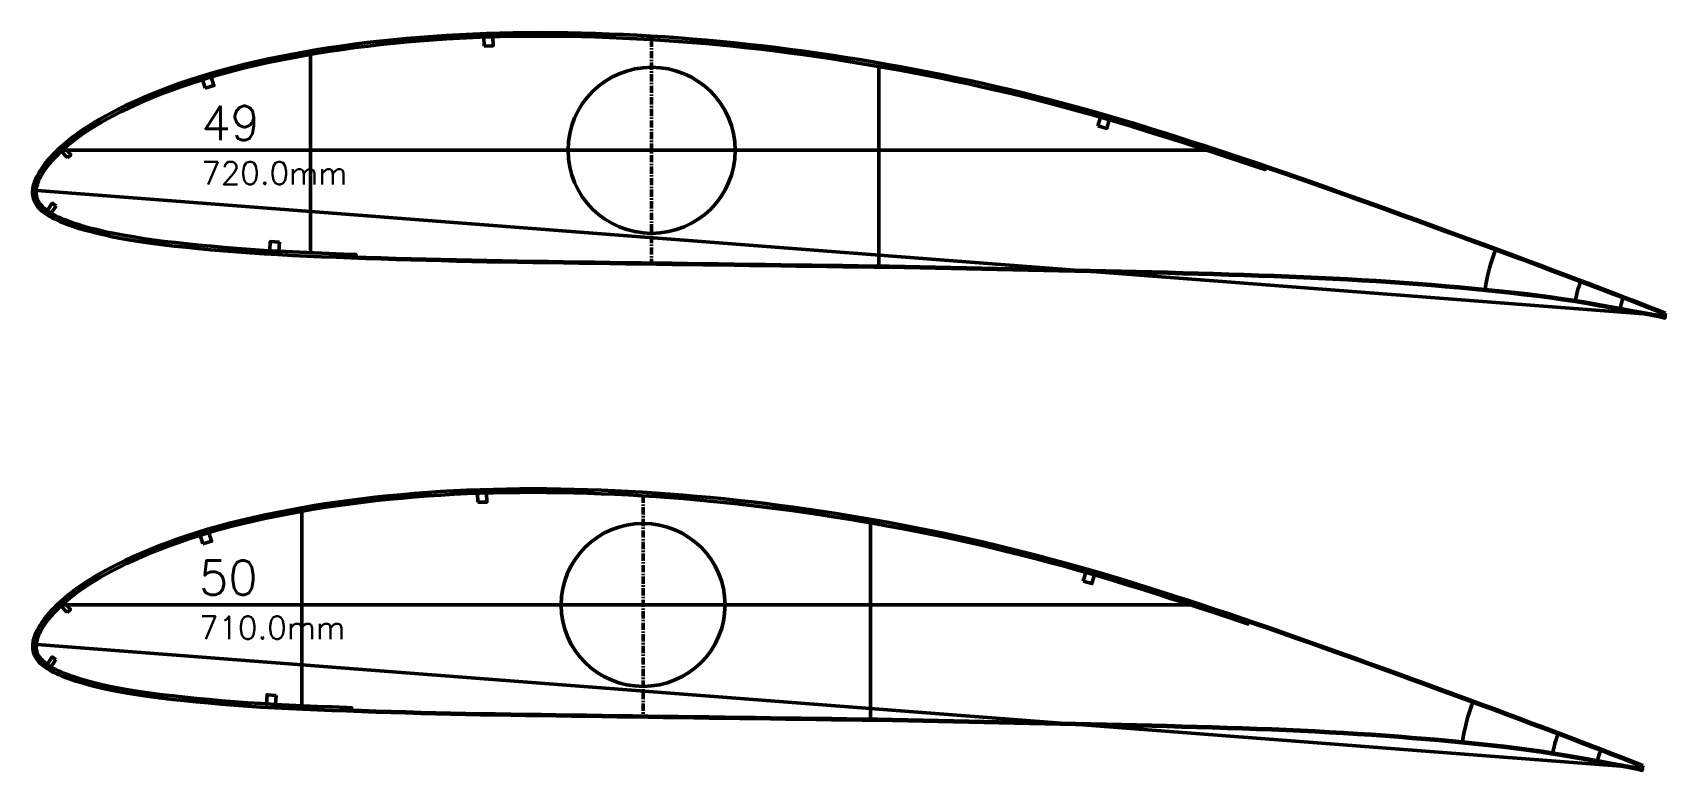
# Model space of a CAD drawing. Header units: metres. Extents: x -3 to 1074, y -15727 to -22.
# Drawn here: x -2 to 716, y -10173 to -9848 of the extents above; entities that cross this region are included whole.
import ezdxf
from ezdxf.enums import TextEntityAlignment as Align

# ---------------------------------------------------------------- set-up
doc = ezdxf.new("R2010")
doc.units = ezdxf.units.M
doc.linetypes.add('CENTER', pattern=[5.08, 3.175, -0.635, 0.635, -0.635])
for name, color, linetype, lineweight in [('FoilLayer', 7, 'Continuous', 50), ('StringerLayer', 7, 'Continuous', 50), ('SubLayer', 7, 'Continuous', 50), ('TextLayer', 7, 'Continuous', 50)]:
    doc.layers.add(name, color=color, linetype=linetype, lineweight=lineweight)
doc.styles.add('MSゴシック', font='romans')

msp = doc.modelspace()

# ---------------------------------------------------------------- linework, layer by layer
at = {"layer": 'FoilLayer'}
for points in [[(715.82, -9971.65), (713.67, -9970.78), (710.23, -9969.44), (706.5, -9967.97), (702.42, -9966.38), (697.98, -9964.69), (693.2, -9962.86), (688.14, -9960.93), (682.84, -9958.9), (677.39, -9956.83), (671.89, -9954.75), (666.35, -9952.7), (660.73, -9950.58), (655.04, -9948.42), (649.26, -9946.27), (643.37, -9944.09), (637.4, -9941.91), (631.3, -9939.67), (625.11, -9937.41), (618.85, -9935.12), (612.54, -9932.82), (606.22, -9930.51), (599.89, -9928.2), (593.56, -9925.91), (587.23, -9923.62), (580.91, -9921.35), (574.6, -9919.09), (568.32, -9916.85), (562.06, -9914.63), (555.81, -9912.44), (549.56, -9910.27), (543.34, -9908.12), (537.12, -9905.99), (530.93, -9903.9), (524.73, -9901.83), (518.55, -9899.78), (512.36, -9897.76), (506.18, -9895.77), (500.01, -9893.79), (493.88, -9891.85), (487.79, -9889.96), (481.74, -9888.1), (475.72, -9886.3), (469.72, -9884.54), (463.72, -9882.83), (457.74, -9881.16), (451.76, -9879.53), (445.78, -9877.95), (439.81, -9876.41), (433.84, -9874.92), (427.85, -9873.46), (421.86, -9872.05), (415.85, -9870.68), (409.83, -9869.35), (403.8, -9868.06), (397.76, -9866.81), (391.71, -9865.6), (385.65, -9864.43), (379.56, -9863.3), (373.46, -9862.2), (367.34, -9861.14), (361.22, -9860.11), (355.1, -9859.13), (348.98, -9858.18), (342.86, -9857.28), (336.75, -9856.41), (330.64, -9855.59), (324.53, -9854.81), (318.43, -9854.07), (312.33, -9853.38), (306.23, -9852.73), (300.13, -9852.12), (294.04, -9851.56), (287.94, -9851.04), (281.85, -9850.56), (275.75, -9850.14), (269.64, -9849.75), (263.54, -9849.4), (257.45, -9849.1), (251.36, -9848.85), (245.28, -9848.63), (239.2, -9848.47), (233.14, -9848.35), (227.1, -9848.27), (221.07, -9848.23), (215.09, -9848.25), (209.14, -9848.31), (203.23, -9848.43), (197.34, -9848.61), (191.45, -9848.84), (185.57, -9849.13), (179.7, -9849.47), (173.85, -9849.87), (168.02, -9850.31), (162.21, -9850.81), (156.43, -9851.37), (150.68, -9851.97), (144.96, -9852.63), (139.29, -9853.35), (133.65, -9854.12), (128.07, -9854.95), (122.53, -9855.84), (117.03, -9856.79), (111.57, -9857.8), (106.18, -9858.85), (100.89, -9859.94), (95.7, -9861.08), (90.61, -9862.28), (85.63, -9863.54), (80.74, -9864.86), (75.96, -9866.23), (71.27, -9867.66), (66.71, -9869.14), (62.27, -9870.66), (57.96, -9872.22), (53.81, -9873.81), (49.81, -9875.41), (45.99, -9877.02), (42.38, -9878.61), (38.96, -9880.2), (35.75, -9881.76), (32.74, -9883.31), (29.93, -9884.83), (27.31, -9886.32), (24.86, -9887.77), (22.6, -9889.17), (20.5, -9890.54), (18.55, -9891.86), (16.75, -9893.15), (15.08, -9894.41), (13.54, -9895.63), (12.11, -9896.82), (10.78, -9897.97), (9.54, -9899.09), (8.4, -9900.17), (7.34, -9901.23), (6.35, -9902.26), (5.44, -9903.26), (4.59, -9904.24), (3.81, -9905.2), (3.08, -9906.13), (2.41, -9907.05), (1.79, -9907.94), (1.21, -9908.82), (0.67, -9909.67), (0.19, -9910.51), (-0.24, -9911.34), (-0.63, -9912.16), (-0.99, -9912.96), (-1.3, -9913.75), (-1.55, -9914.53), (-1.76, -9915.3), (-1.93, -9916.06), (-2.06, -9916.8), (-2.15, -9917.54), (-2.19, -9918.26), (-2.19, -9919), (-2.13, -9919.74), (-2, -9920.49), (-1.8, -9921.23), (-1.54, -9921.97), (-1.22, -9922.7), (-0.84, -9923.42), (-0.38, -9924.12), (0.13, -9924.81), (0.71, -9925.47), (1.34, -9926.12), (2.03, -9926.75), (2.77, -9927.37), (3.58, -9927.97), (4.44, -9928.54), (5.37, -9929.11), (6.36, -9929.65), (7.41, -9930.19), (8.54, -9930.72), (9.73, -9931.26), (11, -9931.79), (12.35, -9932.34), (13.8, -9932.88), (15.34, -9933.43), (16.99, -9933.98), (18.77, -9934.52), (20.69, -9935.08), (22.75, -9935.64), (24.98, -9936.22), (27.39, -9936.81), (29.99, -9937.4), (32.82, -9938), (35.89, -9938.59), (39.22, -9939.18), (42.84, -9939.77), (46.76, -9940.37), (50.97, -9940.97), (55.46, -9941.55), (60.25, -9942.12), (65.31, -9942.67), (70.63, -9943.21), (76.16, -9943.74), (81.85, -9944.24), (87.65, -9944.72), (93.55, -9945.15), (99.56, -9945.54), (105.7, -9945.89), (111.95, -9946.21), (118.29, -9946.51), (124.71, -9946.79), (131.21, -9947.06), (137.78, -9947.31), (144.37, -9947.56), (150.97, -9947.79), (157.57, -9948.01), (164.18, -9948.2), (170.83, -9948.38), (177.51, -9948.54), (184.2, -9948.7), (190.88, -9948.85), (197.55, -9948.99), (204.24, -9949.1), (210.96, -9949.2), (217.71, -9949.3), (224.48, -9949.4), (231.26, -9949.5), (238.05, -9949.6), (244.85, -9949.7), (251.68, -9949.79), (258.5, -9949.88), (265.33, -9949.97), (272.16, -9950.07), (278.99, -9950.17), (285.81, -9950.27), (292.64, -9950.36), (299.46, -9950.45), (306.29, -9950.54), (313.12, -9950.64), (319.95, -9950.73), (326.78, -9950.83), (333.6, -9950.92), (340.43, -9951.01), (347.26, -9951.1), (354.07, -9951.19), (360.88, -9951.28), (367.69, -9951.38), (374.49, -9951.48), (381.29, -9951.59), (388.09, -9951.71), (394.87, -9951.83), (401.65, -9951.96), (408.43, -9952.1), (415.22, -9952.25), (422.03, -9952.4), (428.85, -9952.55), (435.66, -9952.7), (442.48, -9952.84), (449.29, -9952.99), (456.09, -9953.14), (462.9, -9953.3), (469.71, -9953.46), (476.51, -9953.62), (483.29, -9953.78), (490.06, -9953.94), (496.82, -9954.12), (503.57, -9954.3), (510.34, -9954.5), (517.09, -9954.69), (523.82, -9954.89), (530.49, -9955.09), (537.11, -9955.31), (543.71, -9955.55), (550.28, -9955.8), (556.78, -9956.06), (563.22, -9956.34), (569.62, -9956.67), (576, -9957.02), (582.37, -9957.39), (588.67, -9957.75), (594.85, -9958.12), (600.91, -9958.54), (606.95, -9959.03), (612.99, -9959.53), (618.97, -9960), (624.86, -9960.52), (630.73, -9961.11), (636.59, -9961.69), (642.38, -9962.24), (648.08, -9962.83), (653.76, -9963.51), (659.47, -9964.24), (665.15, -9964.97), (670.68, -9965.71), (676.09, -9966.55), (681.48, -9967.44), (686.76, -9968.35), (691.87, -9969.24), (696.72, -9970.12), (701.32, -9970.99), (705.63, -9971.81), (709.64, -9972.59), (713.32, -9973.32), (715.6, -9973.8)], [(715.65, -9972.07), (713.51, -9971.2), (710.06, -9969.86), (706.33, -9968.39), (702.26, -9966.8), (697.82, -9965.11), (693.04, -9963.28), (687.98, -9961.35), (682.68, -9959.33), (677.24, -9957.25), (671.74, -9955.17), (666.19, -9953.12), (660.57, -9951), (654.88, -9948.84), (649.1, -9946.69), (643.22, -9944.52), (637.24, -9942.33), (631.15, -9940.09), (624.96, -9937.83), (618.7, -9935.54), (612.39, -9933.24), (606.06, -9930.93), (599.73, -9928.63), (593.41, -9926.33), (587.08, -9924.05), (580.76, -9921.77), (574.45, -9919.51), (568.17, -9917.27), (561.91, -9915.06), (555.66, -9912.86), (549.42, -9910.69), (543.19, -9908.54), (540.11, -9907.49), (539.77, -9908.48), (536.64, -9907.41), (530.45, -9905.32), (524.26, -9903.25), (518.08, -9901.21), (511.9, -9899.19), (505.72, -9897.2), (499.56, -9895.22), (493.43, -9893.29), (487.36, -9891.39), (481.31, -9889.54), (475.3, -9887.74), (469.3, -9885.99), (463.32, -9884.28), (457.34, -9882.61), (451.37, -9880.98), (445.41, -9879.4), (439.45, -9877.86), (433.49, -9876.37), (427.51, -9874.92), (421.52, -9873.52), (415.53, -9872.15), (409.51, -9870.82), (403.5, -9869.53), (397.47, -9868.28), (391.43, -9867.07), (385.37, -9865.9), (379.3, -9864.77), (373.2, -9863.68), (367.1, -9862.62), (360.98, -9861.6), (354.87, -9860.61), (348.76, -9859.67), (342.65, -9858.76), (336.55, -9857.9), (330.45, -9857.08), (324.35, -9856.3), (318.26, -9855.56), (312.17, -9854.87), (306.08, -9854.22), (299.99, -9853.61), (293.91, -9853.05), (287.83, -9852.53), (281.74, -9852.06), (275.65, -9851.63), (269.56, -9851.25), (263.47, -9850.9), (257.38, -9850.6), (251.31, -9850.35), (245.24, -9850.13), (239.17, -9849.97), (233.12, -9849.85), (227.09, -9849.77), (221.08, -9849.73), (215.11, -9849.75), (209.17, -9849.81), (203.28, -9849.93), (197.4, -9850.11), (191.52, -9850.34), (185.65, -9850.63), (179.8, -9850.97), (173.96, -9851.36), (168.15, -9851.81), (162.35, -9852.31), (156.58, -9852.86), (150.85, -9853.46), (145.15, -9854.12), (139.49, -9854.84), (133.87, -9855.61), (128.3, -9856.43), (122.78, -9857.32), (117.3, -9858.27), (111.86, -9859.27), (106.48, -9860.32), (101.21, -9861.4), (96.04, -9862.54), (90.98, -9863.74), (86.02, -9864.99), (81.16, -9866.3), (76.39, -9867.67), (71.74, -9869.09), (67.19, -9870.56), (62.78, -9872.07), (58.5, -9873.62), (54.36, -9875.2), (50.39, -9876.8), (46.6, -9878.39), (43.01, -9879.97), (39.62, -9881.54), (36.44, -9883.1), (33.46, -9884.63), (30.67, -9886.14), (28.07, -9887.61), (25.65, -9889.04), (23.41, -9890.43), (21.34, -9891.78), (19.42, -9893.08), (17.65, -9894.35), (16.01, -9895.59), (14.5, -9896.79), (13.09, -9897.95), (11.79, -9899.08), (10.58, -9900.18), (9.46, -9901.24), (8.42, -9902.27), (7.46, -9903.27), (6.57, -9904.25), (5.75, -9905.2), (4.99, -9906.12), (4.29, -9907.02), (3.64, -9907.9), (3.04, -9908.77), (2.48, -9909.62), (1.97, -9910.41), (1.53, -9911.19), (1.12, -9911.99), (0.74, -9912.78), (0.41, -9913.5), (0.13, -9914.2), (-0.1, -9914.92), (-0.29, -9915.63), (-0.45, -9916.32), (-0.57, -9916.98), (-0.65, -9917.65), (-0.69, -9918.26), (-0.7, -9918.87), (-0.65, -9919.48), (-0.54, -9920.11), (-0.38, -9920.74), (-0.17, -9921.37), (0.1, -9922), (0.42, -9922.61), (0.81, -9923.22), (1.27, -9923.83), (1.78, -9924.43), (2.35, -9925.02), (2.98, -9925.6), (3.67, -9926.16), (4.41, -9926.72), (5.22, -9927.26), (6.09, -9927.79), (7.04, -9928.32), (8.06, -9928.84), (9.15, -9929.35), (10.31, -9929.88), (11.56, -9930.4), (12.88, -9930.93), (14.3, -9931.47), (15.81, -9932), (17.43, -9932.54), (19.19, -9933.08), (21.08, -9933.63), (23.13, -9934.19), (25.33, -9934.76), (27.72, -9935.35), (30.3, -9935.94), (33.1, -9936.52), (36.15, -9937.11), (39.46, -9937.69), (43.07, -9938.28), (46.97, -9938.88), (51.16, -9939.48), (55.64, -9940.06), (60.41, -9940.63), (65.46, -9941.18), (70.77, -9941.72), (76.29, -9942.24), (81.97, -9942.75), (87.76, -9943.22), (93.65, -9943.66), (99.65, -9944.04), (105.78, -9944.39), (112.02, -9944.71), (118.36, -9945.02), (124.77, -9945.3), (131.27, -9945.56), (137.83, -9945.81), (140.04, -9945.89), (140, -9946.94), (144.39, -9947.11), (150.99, -9947.34), (157.58, -9947.56), (164.2, -9947.75), (170.84, -9947.93), (177.52, -9948.09), (184.21, -9948.25), (190.89, -9948.4), (197.56, -9948.54), (204.25, -9948.65), (210.97, -9948.75), (217.72, -9948.85), (224.49, -9948.95), (231.27, -9949.05), (238.05, -9949.15), (244.86, -9949.25), (251.68, -9949.34), (258.51, -9949.43), (265.34, -9949.52), (272.17, -9949.62), (279, -9949.72), (285.82, -9949.82), (292.64, -9949.91), (299.47, -9950), (306.3, -9950.09), (313.13, -9950.19), (319.96, -9950.28), (326.78, -9950.38), (333.61, -9950.48), (340.44, -9950.56), (347.26, -9950.65), (354.08, -9950.74), (360.89, -9950.83), (367.7, -9950.93), (374.5, -9951.03), (381.3, -9951.14), (388.1, -9951.26), (394.88, -9951.38), (401.66, -9951.51), (408.44, -9951.65), (415.23, -9951.8), (422.04, -9951.95), (428.86, -9952.1), (435.67, -9952.25), (442.49, -9952.39), (449.3, -9952.54), (456.1, -9952.69), (462.91, -9952.85), (469.72, -9953.01), (476.52, -9953.17), (483.3, -9953.33), (490.07, -9953.49), (496.83, -9953.67), (503.59, -9953.85), (510.35, -9954.05), (517.11, -9954.24), (523.83, -9954.44), (530.5, -9954.64), (537.13, -9954.86), (543.73, -9955.1), (550.3, -9955.35), (556.8, -9955.61), (563.24, -9955.89), (569.64, -9956.22), (576.03, -9956.57), (582.39, -9956.94), (588.7, -9957.3), (594.89, -9957.67), (600.95, -9958.09), (606.99, -9958.58), (613.03, -9959.08), (619.01, -9959.56), (624.91, -9960.08), (630.78, -9960.66), (636.63, -9961.25), (642.42, -9961.79), (648.13, -9962.38), (653.81, -9963.06), (659.53, -9963.8), (665.21, -9964.53), (670.75, -9965.27), (676.17, -9966.11), (681.55, -9967), (686.84, -9967.91), (691.95, -9968.79), (696.81, -9969.68), (701.4, -9970.55), (705.72, -9971.36), (709.72, -9972.15), (713.41, -9972.88), (715.69, -9973.36)], [(705.87, -10170.66), (703.76, -10169.8), (700.36, -10168.48), (696.68, -10167.02), (692.66, -10165.46), (688.28, -10163.79), (683.57, -10161.99), (678.58, -10160.08), (673.36, -10158.09), (667.99, -10156.04), (662.56, -10153.99), (657.1, -10151.97), (651.55, -10149.88), (645.94, -10147.75), (640.24, -10145.63), (634.44, -10143.48), (628.54, -10141.33), (622.53, -10139.12), (616.43, -10136.89), (610.25, -10134.63), (604.04, -10132.36), (597.8, -10130.08), (591.56, -10127.81), (585.32, -10125.55), (579.08, -10123.3), (572.84, -10121.05), (566.62, -10118.83), (560.42, -10116.61), (554.25, -10114.43), (548.09, -10112.27), (541.93, -10110.13), (535.79, -10108.01), (529.66, -10105.91), (523.55, -10103.84), (517.45, -10101.8), (511.35, -10099.79), (505.25, -10097.8), (499.15, -10095.83), (493.07, -10093.88), (487.02, -10091.97), (481.02, -10090.09), (475.05, -10088.27), (469.11, -10086.49), (463.19, -10084.76), (457.28, -10083.07), (451.38, -10081.42), (445.48, -10079.82), (439.59, -10078.25), (433.71, -10076.74), (427.81, -10075.26), (421.91, -10073.83), (416, -10072.44), (410.07, -10071.09), (404.14, -10069.78), (398.19, -10068.5), (392.24, -10067.27), (386.27, -10066.07), (380.29, -10064.92), (374.29, -10063.81), (368.27, -10062.72), (362.24, -10061.68), (356.21, -10060.67), (350.17, -10059.7), (344.13, -10058.76), (338.1, -10057.87), (332.07, -10057.02), (326.05, -10056.21), (320.02, -10055.44), (314.01, -10054.71), (307.99, -10054.02), (301.98, -10053.38), (295.96, -10052.78), (289.95, -10052.23), (283.94, -10051.72), (277.93, -10051.25), (271.92, -10050.83), (265.9, -10050.45), (259.88, -10050.11), (253.87, -10049.81), (247.87, -10049.56), (241.87, -10049.35), (235.88, -10049.18), (229.9, -10049.06), (223.94, -10048.99), (218, -10048.95), (212.1, -10048.97), (206.24, -10049.03), (200.41, -10049.15), (194.6, -10049.32), (188.79, -10049.55), (182.99, -10049.84), (177.2, -10050.17), (171.44, -10050.56), (165.68, -10051), (159.95, -10051.5), (154.25, -10052.04), (148.58, -10052.64), (142.95, -10053.29), (137.35, -10054), (131.8, -10054.76), (126.29, -10055.58), (120.83, -10056.45), (115.41, -10057.39), (110.02, -10058.39), (104.71, -10059.42), (99.49, -10060.5), (94.37, -10061.62), (89.35, -10062.8), (84.44, -10064.05), (79.62, -10065.35), (74.9, -10066.7), (70.28, -10068.11), (65.78, -10069.57), (61.4, -10071.07), (57.16, -10072.61), (53.06, -10074.18), (49.12, -10075.76), (45.36, -10077.34), (41.79, -10078.91), (38.42, -10080.47), (35.25, -10082.02), (32.29, -10083.54), (29.51, -10085.04), (26.93, -10086.51), (24.52, -10087.94), (22.28, -10089.33), (20.21, -10090.67), (18.29, -10091.98), (16.52, -10093.25), (14.87, -10094.49), (13.35, -10095.69), (11.94, -10096.86), (10.63, -10098), (9.41, -10099.1), (8.28, -10100.17), (7.24, -10101.21), (6.26, -10102.23), (5.36, -10103.22), (4.53, -10104.19), (3.75, -10105.13), (3.03, -10106.05), (2.37, -10106.95), (1.76, -10107.83), (1.19, -10108.69), (0.66, -10109.53), (0.19, -10110.36), (-0.23, -10111.19), (-0.62, -10111.99), (-0.97, -10112.78), (-1.28, -10113.56), (-1.53, -10114.33), (-1.73, -10115.09), (-1.9, -10115.84), (-2.03, -10116.57), (-2.12, -10117.29), (-2.16, -10118.01), (-2.16, -10118.74), (-2.1, -10119.47), (-1.97, -10120.2), (-1.78, -10120.94), (-1.52, -10121.67), (-1.2, -10122.39), (-0.82, -10123.1), (-0.38, -10123.79), (0.13, -10124.46), (0.7, -10125.12), (1.32, -10125.76), (2, -10126.38), (2.74, -10126.99), (3.53, -10127.58), (4.38, -10128.15), (5.29, -10128.7), (6.27, -10129.24), (7.31, -10129.77), (8.42, -10130.3), (9.6, -10130.82), (10.85, -10131.35), (12.18, -10131.89), (13.6, -10132.42), (15.13, -10132.96), (16.76, -10133.5), (18.51, -10134.04), (20.4, -10134.59), (22.43, -10135.15), (24.63, -10135.72), (27.01, -10136.3), (29.58, -10136.88), (32.36, -10137.47), (35.39, -10138.05), (38.68, -10138.63), (42.25, -10139.21), (46.11, -10139.8), (50.26, -10140.4), (54.69, -10140.98), (59.41, -10141.54), (64.4, -10142.08), (69.65, -10142.61), (75.1, -10143.13), (80.71, -10143.63), (86.43, -10144.1), (92.25, -10144.53), (98.18, -10144.91), (104.23, -10145.25), (110.4, -10145.57), (116.65, -10145.87), (122.98, -10146.14), (129.39, -10146.4), (135.87, -10146.65), (142.37, -10146.9), (148.88, -10147.13), (155.38, -10147.34), (161.9, -10147.53), (168.46, -10147.71), (175.04, -10147.87), (181.64, -10148.03), (188.23, -10148.18), (194.81, -10148.31), (201.41, -10148.42), (208.03, -10148.52), (214.69, -10148.61), (221.36, -10148.71), (228.05, -10148.82), (234.74, -10148.91), (241.45, -10149.01), (248.18, -10149.09), (254.91, -10149.18), (261.64, -10149.28), (268.38, -10149.38), (275.11, -10149.48), (281.84, -10149.57), (288.57, -10149.66), (295.3, -10149.75), (302.04, -10149.84), (308.77, -10149.93), (315.51, -10150.03), (322.24, -10150.13), (328.97, -10150.22), (335.7, -10150.3), (342.43, -10150.39), (349.16, -10150.48), (355.87, -10150.57), (362.58, -10150.67), (369.29, -10150.77), (376, -10150.88), (382.7, -10150.99), (389.39, -10151.11), (396.07, -10151.24), (402.76, -10151.38), (409.46, -10151.52), (416.17, -10151.67), (422.89, -10151.82), (429.61, -10151.97), (436.33, -10152.11), (443.05, -10152.25), (449.76, -10152.41), (456.47, -10152.56), (463.19, -10152.72), (469.89, -10152.88), (476.58, -10153.03), (483.25, -10153.19), (489.92, -10153.36), (496.58, -10153.55), (503.25, -10153.74), (509.91, -10153.93), (516.54, -10154.12), (523.12, -10154.32), (529.65, -10154.54), (536.16, -10154.78), (542.64, -10155.02), (549.05, -10155.28), (555.4, -10155.56), (561.71, -10155.88), (568, -10156.23), (574.28, -10156.59), (580.5, -10156.95), (586.59, -10157.31), (592.57, -10157.73), (598.52, -10158.21), (604.48, -10158.7), (610.37, -10159.17), (616.19, -10159.68), (621.97, -10160.26), (627.75, -10160.84), (633.46, -10161.38), (639.08, -10161.95), (644.68, -10162.63), (650.31, -10163.35), (655.91, -10164.07), (661.36, -10164.8), (666.7, -10165.62), (672.01, -10166.51), (677.22, -10167.4), (682.26, -10168.28), (687.05, -10169.15), (691.58, -10170), (695.83, -10170.81), (699.78, -10171.58), (703.41, -10172.3), (705.66, -10172.78)], [(705.71, -10171.08), (703.6, -10170.22), (700.2, -10168.9), (696.52, -10167.44), (692.5, -10165.88), (688.12, -10164.21), (683.41, -10162.41), (678.42, -10160.5), (673.2, -10158.51), (667.83, -10156.46), (662.41, -10154.41), (656.94, -10152.39), (651.39, -10150.3), (645.79, -10148.17), (640.08, -10146.05), (634.28, -10143.9), (628.39, -10141.75), (622.38, -10139.54), (616.27, -10137.31), (610.1, -10135.05), (603.88, -10132.78), (597.64, -10130.51), (591.4, -10128.23), (585.16, -10125.97), (578.93, -10123.72), (572.69, -10121.48), (566.47, -10119.25), (560.27, -10117.04), (554.1, -10114.85), (547.94, -10112.69), (541.79, -10110.55), (535.64, -10108.43), (532.61, -10107.39), (532.27, -10108.39), (529.18, -10107.33), (523.08, -10105.26), (516.98, -10103.23), (510.88, -10101.21), (504.79, -10099.22), (498.69, -10097.25), (492.61, -10095.31), (486.57, -10093.4), (480.58, -10091.53), (474.62, -10089.71), (468.69, -10087.93), (462.78, -10086.2), (456.88, -10084.51), (450.98, -10082.87), (445.1, -10081.27), (439.22, -10079.71), (433.34, -10078.19), (427.46, -10076.72), (421.57, -10075.29), (415.67, -10073.9), (409.75, -10072.55), (403.82, -10071.24), (397.89, -10069.97), (391.94, -10068.74), (385.99, -10067.55), (380.02, -10066.4), (374.02, -10065.28), (368.01, -10064.2), (361.99, -10063.16), (355.97, -10062.15), (349.94, -10061.18), (343.91, -10060.25), (337.89, -10059.35), (331.87, -10058.5), (325.86, -10057.69), (319.84, -10056.93), (313.84, -10056.2), (307.83, -10055.52), (301.83, -10054.88), (295.83, -10054.28), (289.83, -10053.72), (283.83, -10053.21), (277.83, -10052.75), (271.82, -10052.32), (265.81, -10051.94), (259.81, -10051.6), (253.81, -10051.31), (247.81, -10051.06), (241.83, -10050.85), (235.85, -10050.68), (229.88, -10050.56), (223.93, -10050.49), (218.01, -10050.45), (212.12, -10050.47), (206.27, -10050.53), (200.45, -10050.64), (194.66, -10050.82), (188.86, -10051.05), (183.08, -10051.34), (177.31, -10051.67), (171.55, -10052.06), (165.81, -10052.5), (160.1, -10052.99), (154.41, -10053.53), (148.76, -10054.13), (143.14, -10054.78), (137.56, -10055.48), (132.02, -10056.24), (126.53, -10057.06), (121.08, -10057.93), (115.68, -10058.87), (110.31, -10059.86), (105.01, -10060.89), (99.81, -10061.96), (94.71, -10063.08), (89.72, -10064.26), (84.83, -10065.49), (80.03, -10066.79), (75.34, -10068.14), (70.75, -10069.54), (66.27, -10070.99), (61.91, -10072.48), (57.69, -10074.01), (53.62, -10075.57), (49.7, -10077.14), (45.96, -10078.71), (42.42, -10080.27), (39.08, -10081.82), (35.94, -10083.35), (33, -10084.86), (30.25, -10086.35), (27.69, -10087.8), (25.31, -10089.21), (23.1, -10090.58), (21.05, -10091.91), (19.17, -10093.2), (17.42, -10094.45), (15.81, -10095.66), (14.31, -10096.85), (12.92, -10098), (11.64, -10099.11), (10.44, -10100.19), (9.34, -10101.24), (8.32, -10102.25), (7.37, -10103.24), (6.5, -10104.2), (5.69, -10105.14), (4.93, -10106.05), (4.24, -10106.94), (3.61, -10107.8), (3.01, -10108.66), (2.46, -10109.49), (1.96, -10110.28), (1.52, -10111.05), (1.12, -10111.84), (0.75, -10112.61), (0.42, -10113.32), (0.15, -10114.01), (-0.08, -10114.72), (-0.27, -10115.42), (-0.42, -10116.1), (-0.54, -10116.75), (-0.62, -10117.41), (-0.66, -10118), (-0.67, -10118.61), (-0.62, -10119.21), (-0.52, -10119.82), (-0.36, -10120.44), (-0.15, -10121.06), (0.12, -10121.68), (0.44, -10122.29), (0.82, -10122.89), (1.26, -10123.48), (1.77, -10124.07), (2.34, -10124.65), (2.95, -10125.23), (3.63, -10125.78), (4.36, -10126.33), (5.16, -10126.86), (6.02, -10127.39), (6.95, -10127.9), (7.96, -10128.42), (9.03, -10128.93), (10.18, -10129.44), (11.4, -10129.96), (12.71, -10130.48), (14.11, -10131.01), (15.6, -10131.54), (17.2, -10132.07), (18.93, -10132.6), (20.79, -10133.14), (22.81, -10133.69), (24.99, -10134.26), (27.34, -10134.83), (29.89, -10135.42), (32.65, -10136), (35.65, -10136.58), (38.92, -10137.15), (42.47, -10137.73), (46.32, -10138.32), (50.45, -10138.91), (54.87, -10139.49), (59.57, -10140.05), (64.55, -10140.59), (69.79, -10141.12), (75.23, -10141.64), (80.83, -10142.14), (86.54, -10142.6), (92.35, -10143.03), (98.27, -10143.41), (104.31, -10143.75), (110.47, -10144.07), (116.71, -10144.37), (123.04, -10144.65), (129.45, -10144.9), (135.92, -10145.16), (138.09, -10145.24), (138.05, -10146.29), (142.38, -10146.45), (148.89, -10146.68), (155.4, -10146.89), (161.92, -10147.08), (168.47, -10147.26), (175.05, -10147.42), (181.65, -10147.58), (188.24, -10147.73), (194.82, -10147.86), (201.41, -10147.97), (208.04, -10148.07), (214.7, -10148.16), (221.37, -10148.26), (228.05, -10148.37), (234.75, -10148.46), (241.46, -10148.56), (248.19, -10148.64), (254.92, -10148.74), (261.65, -10148.83), (268.39, -10148.93), (275.12, -10149.03), (281.85, -10149.12), (288.58, -10149.21), (295.31, -10149.3), (302.04, -10149.39), (308.78, -10149.48), (315.51, -10149.58), (322.25, -10149.68), (328.98, -10149.77), (335.71, -10149.85), (342.44, -10149.94), (349.16, -10150.03), (355.88, -10150.12), (362.59, -10150.22), (369.3, -10150.32), (376, -10150.43), (382.7, -10150.54), (389.4, -10150.66), (396.08, -10150.79), (402.77, -10150.93), (409.47, -10151.07), (416.18, -10151.22), (422.9, -10151.37), (429.62, -10151.52), (436.34, -10151.66), (443.06, -10151.8), (449.77, -10151.96), (456.48, -10152.11), (463.2, -10152.27), (469.9, -10152.43), (476.59, -10152.58), (483.27, -10152.74), (489.93, -10152.92), (496.59, -10153.1), (503.26, -10153.29), (509.92, -10153.48), (516.55, -10153.67), (523.14, -10153.87), (529.67, -10154.09), (536.18, -10154.33), (542.66, -10154.57), (549.07, -10154.83), (555.42, -10155.11), (561.73, -10155.43), (568.03, -10155.78), (574.3, -10156.14), (580.52, -10156.5), (586.62, -10156.86), (592.6, -10157.28), (598.56, -10157.76), (604.52, -10158.25), (610.41, -10158.72), (616.23, -10159.24), (622.02, -10159.81), (627.79, -10160.39), (633.5, -10160.93), (639.13, -10161.51), (644.73, -10162.18), (650.37, -10162.9), (655.97, -10163.62), (661.43, -10164.35), (666.78, -10165.18), (672.09, -10166.06), (677.3, -10166.96), (682.34, -10167.83), (687.13, -10168.7), (691.66, -10169.56), (695.92, -10170.37), (699.87, -10171.14), (703.51, -10171.86), (705.75, -10172.34)]]:
    msp.add_lwpolyline(points, close=True, dxfattribs=at)
at = {"layer": 'StringerLayer'}
for points in [[(196.3, -9854.14), (200.3, -9854.02), (200.18, -9850.02), (196.18, -9850.14), (196.3, -9854.14)], [(73.66, -9872.69), (77.49, -9871.52), (76.32, -9867.69), (72.49, -9868.86), (73.66, -9872.69)], [(466.31, -9889.28), (470.15, -9890.4), (471.27, -9886.56), (467.43, -9885.44), (466.31, -9889.28)], [(13.1, -9903.29), (14.58, -9901.95), (11.89, -9898.98), (10.41, -9900.33), (13.1, -9903.29)], [(8.13, -9924.39), (6.46, -9923.28), (4.24, -9926.6), (5.9, -9927.72), (8.13, -9924.39)], [(106.31, -9940.41), (102.31, -9940.18), (102.09, -9944.18), (106.08, -9944.4), (106.31, -9940.41)], [(193.55, -10054.86), (197.55, -10054.73), (197.43, -10050.74), (193.43, -10050.86), (193.55, -10054.86)], [(72.63, -10073.15), (76.46, -10071.98), (75.29, -10068.15), (71.46, -10069.32), (72.63, -10073.15)], [(459.78, -10089.49), (463.62, -10090.62), (464.75, -10086.78), (460.91, -10085.65), (459.78, -10089.49)], [(12.95, -10103.31), (14.44, -10101.97), (11.75, -10099.01), (10.27, -10100.35), (12.95, -10103.31)], [(8.07, -10124), (6.41, -10122.89), (4.18, -10126.21), (5.84, -10127.32), (8.07, -10124)], [(104.86, -10139.78), (100.87, -10139.55), (100.64, -10143.54), (104.64, -10143.77), (104.86, -10139.78)]]:
    msp.add_lwpolyline(points, dxfattribs=at)
at = {"layer": 'SubLayer'}
for p, q in [((120, -9857.8), (120, -9945.09)), ((370, -9863.12), (370, -9950.96)), ((514.38, -9900), (10.77, -9900)), ((-2.14, -9917.49), (715.73, -9972.73)), ((116.25, -10058.77), (116.25, -10144.35)), ((366.25, -10063.9), (366.25, -10150.27)), ((507.17, -10100), (10.65, -10100)), ((-2.11, -10117.25), (705.79, -10171.72))]:
    msp.add_line(p, q, dxfattribs=at)
at = {"layer": 'SubLayer', "linetype": 'CENTER'}
for p, q in [((270, -9851.27), (270, -9949.59)), ((266.25, -10051.97), (266.25, -10148.9))]:
    msp.add_line(p, q, dxfattribs=at)
at = {"layer": 'SubLayer'}
for centre, radius, start, end in [((715.73, -9972.73), 80, 158.77148, 171.74108), ((715.73, -9972.73), 40, 158.0543, 170.4937), ((715.73, -9972.73), 20, 157.01232, 170.78766), ((705.79, -10171.72), 80, 158.79197, 171.77225), ((705.79, -10171.72), 40, 158.07828, 170.4927), ((705.79, -10171.72), 20, 157.05955, 170.75464)]:
    msp.add_arc(centre, radius, start, end, dxfattribs=at)
for centre, major_axis, ratio in [((270, -9900), (36.76, 0), 0.993813), ((266.25, -10100), (36.06, 0), 0.993964)]:
    msp.add_ellipse(centre, major_axis=major_axis, ratio=ratio, dxfattribs=at)

# ---------------------------------------------------------------- texts
at = {"layer": 'TextLayer', "style": 'MSゴシック'}
for s, p in [('49', (72, -9900)), ('50', (71, -10100))]:
    msp.add_text(s, height=15, dxfattribs=at).set_placement(p, align=Align.BOTTOM_LEFT)
for s, p in [('720.0mm', (72, -9905)), ('710.0mm', (71, -10105))]:
    msp.add_text(s, height=10, dxfattribs=at).set_placement(p, align=Align.TOP_LEFT)

doc.saveas('drawing.dxf')
